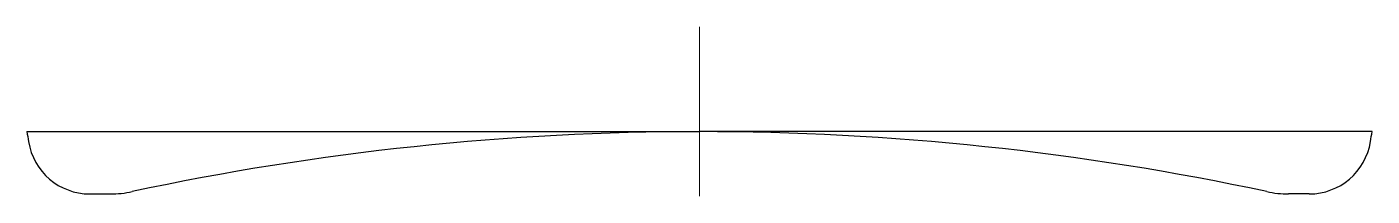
# Model space of a CAD drawing. Extents: x 197 to 920, y -77 to 441.
# Drawn here: x 772 to 837, y 252.8 to 260.9 of the extents above; entities that cross this region are included whole.
import ezdxf

# ---------------------------------------------------------------- set-up
doc = ezdxf.new("R2010")
doc.units = 0
doc.header["$LTSCALE"] = 7
doc.header["$MEASUREMENT"] = 0
doc.layers.get('0').update_dxf_attribs({"linetype": 'CONTINUOUS', "lineweight": 15})
doc.layers.add('3', color=3, linetype='CONTINUOUS', lineweight=30)

msp = doc.modelspace()

# ---------------------------------------------------------------- linework, layer by layer
msp.add_line((804.517, 260.904), (804.517, 252.766))
at = {"layer": '3'}
for p, q in [((772.017, 255.866), (804.517, 255.866)), ((837.017, 255.866), (804.517, 255.866)), ((775.056, 252.866), (776.056, 252.866)), ((833.979, 252.866), (832.979, 252.866))]:
    msp.add_line(p, q, dxfattribs=at)
for centre, radius, start, end in [((891.601, 274.866), 121.083, 189.02798, 189.25933), ((804.517, 124.358), 131.508, 90, 102.03419), ((804.517, 124.358), 131.508, 77.96581, 90), ((717.434, 274.866), 121.083, 350.74067, 350.97202), ((775.056, 255.866), 3, 189.25933, 270), ((833.979, 255.866), 3, 270, 350.74067), ((776.056, 257.866), 5, 270, 282.03419), ((832.979, 257.866), 5, 257.96581, 270)]:
    msp.add_arc(centre, radius, start, end, dxfattribs=at)

doc.saveas('drawing.dxf')
